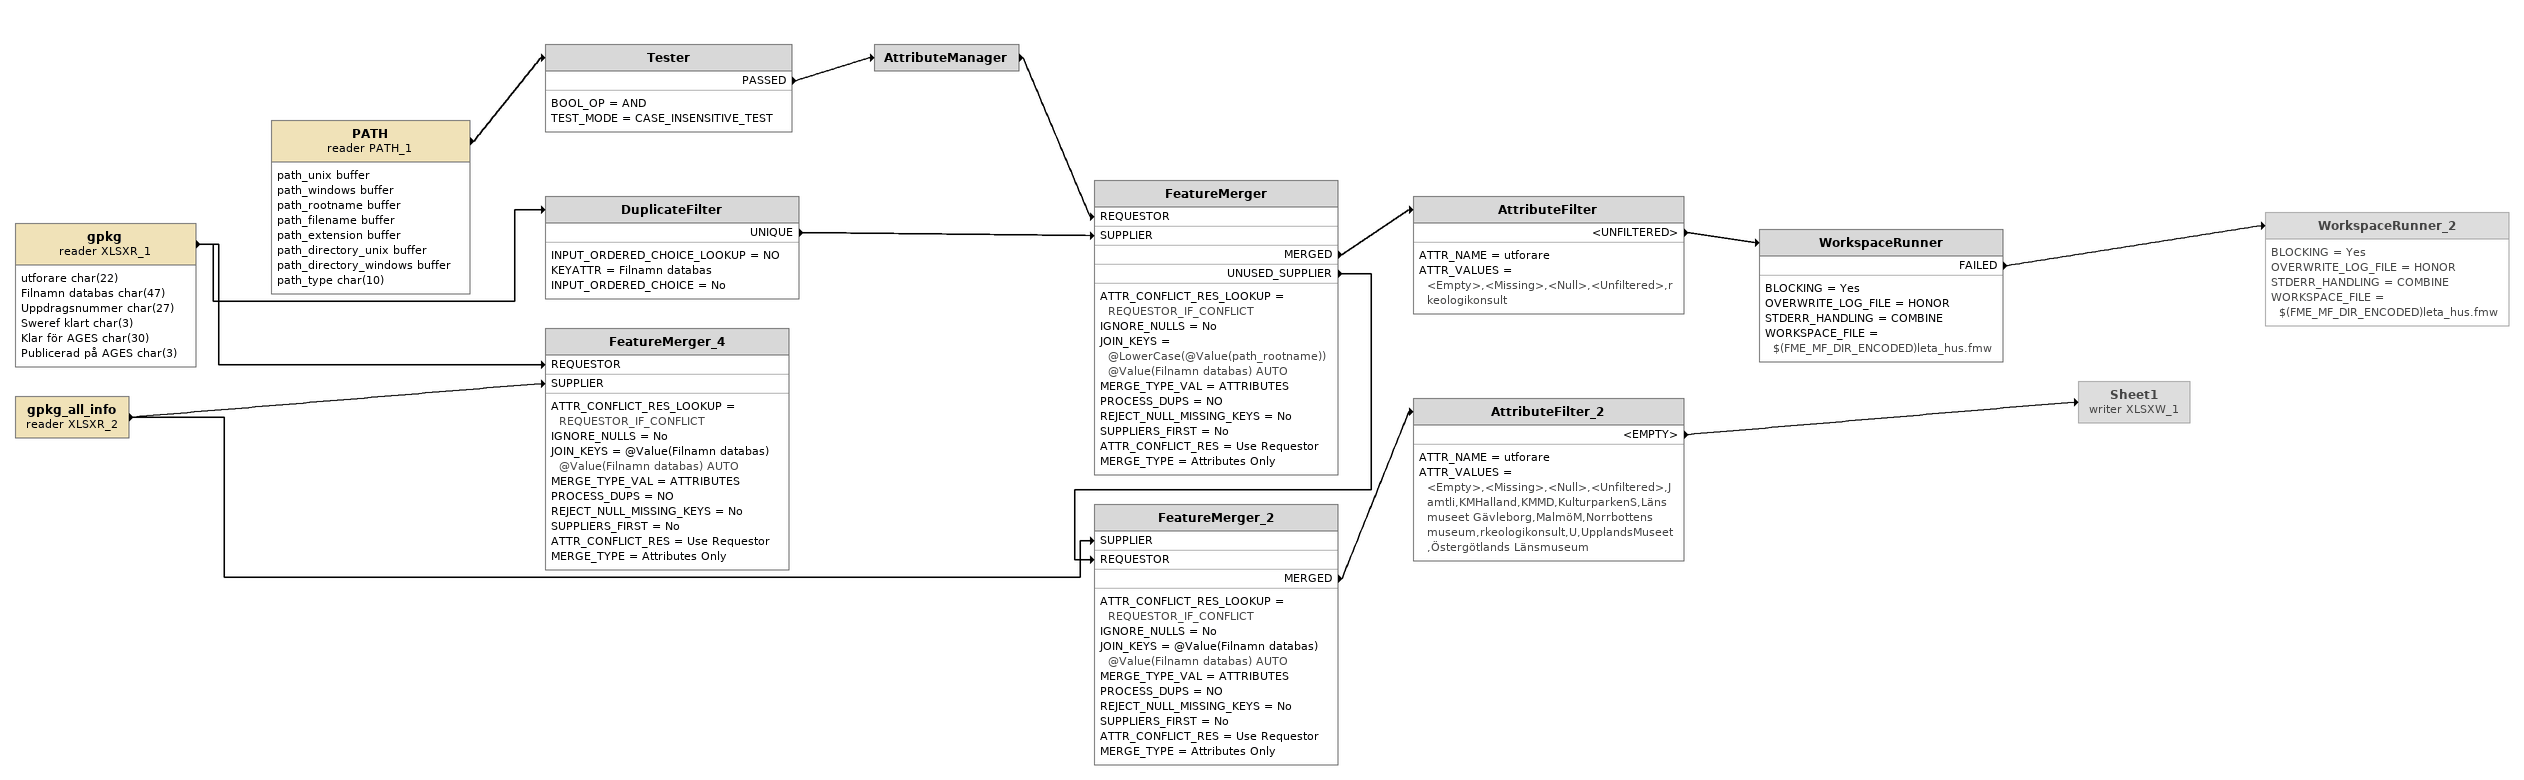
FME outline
gpkg (reader XLSXR_1)
    attributes: utforare char(22), Filnamn databas char(47), Uppdragsnummer char(27), Sweref klart char(3), Klar för AGES char(30), Publicerad på AGES char(3)
    -> DuplicateFilter
    -> FeatureMerger_4 [REQUESTOR]
DuplicateFilter
    INPUT_ORDERED_CHOICE_LOOKUP = NO
    KEYATTR = Filnamn databas
    INPUT_ORDERED_CHOICE = No
    UNIQUE -> FeatureMerger [SUPPLIER]
gpkg_all_info (reader XLSXR_2)
    -> FeatureMerger_2 [SUPPLIER]
    -> FeatureMerger_4 [SUPPLIER]
FeatureMerger_4
    ATTR_CONFLICT_RES_LOOKUP = REQUESTOR_IF_CONFLICT
    IGNORE_NULLS = No
    JOIN_KEYS = @Value(Filnamn databas) @Value(Filnamn databas) AUTO
    MERGE_TYPE_VAL = ATTRIBUTES
    PROCESS_DUPS = NO
    REJECT_NULL_MISSING_KEYS = No
    SUPPLIERS_FIRST = No
    ATTR_CONFLICT_RES = Use Requestor
    MERGE_TYPE = Attributes Only
PATH (reader PATH_1)
    attributes: path_unix buffer, path_windows buffer, path_rootname buffer, path_filename buffer, path_extension buffer, path_directory_unix buffer, path_directory_windows buffer, path_type char(10)
    -> Tester
Tester
    BOOL_OP = AND
    TEST_MODE = CASE_INSENSITIVE_TEST
    PASSED -> AttributeManager
AttributeManager
    -> FeatureMerger [REQUESTOR]
FeatureMerger
    ATTR_CONFLICT_RES_LOOKUP = REQUESTOR_IF_CONFLICT
    IGNORE_NULLS = No
    JOIN_KEYS = @LowerCase(@Value(path_rootname)) @Value(Filnamn databas) AUTO
    MERGE_TYPE_VAL = ATTRIBUTES
    PROCESS_DUPS = NO
    REJECT_NULL_MISSING_KEYS = No
    SUPPLIERS_FIRST = No
    ATTR_CONFLICT_RES = Use Requestor
    MERGE_TYPE = Attributes Only
    MERGED -> AttributeFilter
    UNUSED_SUPPLIER -> FeatureMerger_2 [REQUESTOR]
AttributeFilter
    ATTR_NAME = utforare
    ATTR_VALUES = <Empty>,<Missing>,<Null>,<Unfiltered>,rkeologikonsult
    <UNFILTERED> -> WorkspaceRunner
WorkspaceRunner
    BLOCKING = Yes
    OVERWRITE_LOG_FILE = HONOR
    STDERR_HANDLING = COMBINE
    WORKSPACE_FILE = $(FME_MF_DIR_ENCODED)leta_hus.fmw
    FAILED -> WorkspaceRunner_2
WorkspaceRunner_2 [off]
    BLOCKING = Yes
    OVERWRITE_LOG_FILE = HONOR
    STDERR_HANDLING = COMBINE
    WORKSPACE_FILE = $(FME_MF_DIR_ENCODED)leta_hus.fmw
FeatureMerger_2
    ATTR_CONFLICT_RES_LOOKUP = REQUESTOR_IF_CONFLICT
    IGNORE_NULLS = No
    JOIN_KEYS = @Value(Filnamn databas) @Value(Filnamn databas) AUTO
    MERGE_TYPE_VAL = ATTRIBUTES
    PROCESS_DUPS = NO
    REJECT_NULL_MISSING_KEYS = No
    SUPPLIERS_FIRST = No
    ATTR_CONFLICT_RES = Use Requestor
    MERGE_TYPE = Attributes Only
    MERGED -> AttributeFilter_2
AttributeFilter_2
    ATTR_NAME = utforare
    ATTR_VALUES = <Empty>,<Missing>,<Null>,<Unfiltered>,Jamtli,KMHalland,KMMD,KulturparkenS,Länsmuseet Gävleborg,MalmöM,Norrbottens museum,rkeologikonsult,U,UpplandsMuseet,Östergötlands Länsmuseum
    <EMPTY> -> Sheet1 (writer XLSXW_1)
Sheet1 (writer XLSXW_1) [off]
